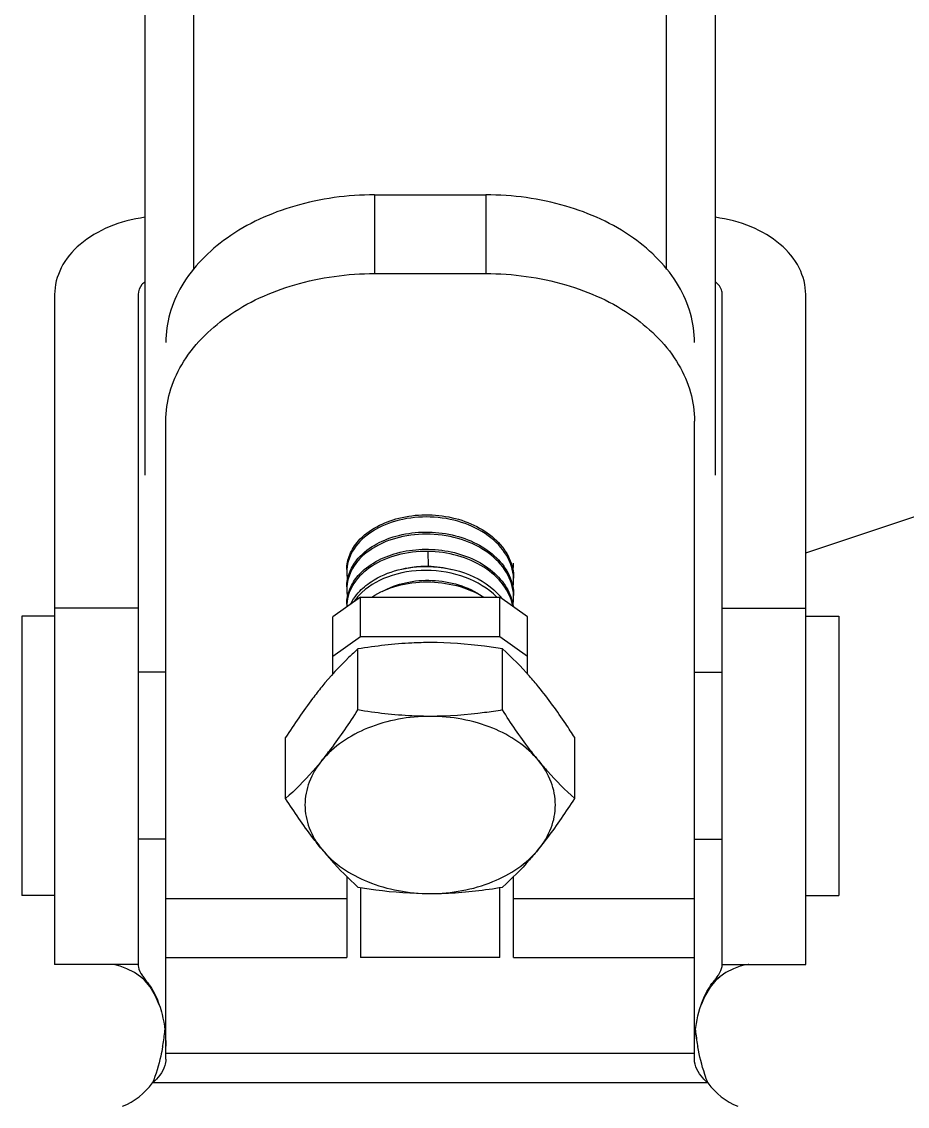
# Model space of a CAD drawing. Extents: x 1725261 to 1937680, y 860327 to 1571294.
# Drawn here: x 1854562 to 1855083, y 1228072 to 1228709 of the extents above; entities that cross this region are included whole.
import ezdxf

# ---------------------------------------------------------------- set-up
doc = ezdxf.new("R2010")
doc.units = 0
doc.header["$LTSCALE"] = 1000
doc.header["$MEASUREMENT"] = 0
doc.styles.get("Standard").update_dxf_attribs({"font": 'gbenor.shx', "bigfont": 'gbcbig.shx'})
doc.dimstyles.get("Standard").update_dxf_attribs({"dimtxt": 0.18, "dimasz": 0.18, "dimexe": 0.18, "dimexo": 0.0625, "dimgap": 0.09, "dimtad": 0, "dimtih": 1, "dimtoh": 1, "dimdec": 4, "dimzin": 0, "dimdsep": 46, "dimtxsty": 'Standard', "dimcen": 0.09, "dimadec": 0, "dimazin": 0, "dimtfac": 1, "dimtdec": 4, "dimtofl": 0, "dimtmove": 0, "dimatfit": 3, "dimfxl": 0, "dimtolj": 1, "dimtzin": 0, "dimarcsym": 0})

msp = doc.modelspace()

# ---------------------------------------------------------------- linework, layer by layer
for p, q in [((1854634.78, 1228442.38), (1854634.78, 1231012.75)), ((1854970.05, 1228442.38), (1854970.05, 1231012.75)), ((1854663.4, 1228563.26), (1854663.4, 1230728.3)), ((1854941.43, 1228563.26), (1854941.43, 1230728.3)), ((1854769.7, 1228607.17), (1854769.7, 1228560.91)), ((1854769.7, 1228607.17), (1854835.12, 1228607.17)), ((1854835.12, 1228607.17), (1854835.12, 1228560.91)), ((1854769.7, 1228560.91), (1854835.12, 1228560.91)), ((1854581.62, 1228548.53), (1854581.62, 1228154.91)), ((1854630.69, 1228548.53), (1854630.69, 1228154.91)), ((1854974.14, 1228154.91), (1854974.14, 1228548.53)), ((1855023.21, 1228154.91), (1855023.21, 1228548.53)), ((1854647.04, 1228099.2), (1854647.04, 1228474.18)), ((1854957.79, 1228099.2), (1854957.79, 1228474.18)), ((1854800.96, 1228397.65), (1854801.19, 1228388.98)), ((1854801.19, 1228388.98), (1854801.19, 1228388.79)), ((1854761.53, 1228370.75), (1854745.17, 1228359.18)), ((1854761.53, 1228347.62), (1854761.53, 1228370.75)), ((1854761.53, 1228370.75), (1854843.3, 1228370.75)), ((1854843.3, 1228347.62), (1854843.3, 1228370.75)), ((1854859.66, 1228359.18), (1854843.3, 1228370.75)), ((1854630.69, 1228364.31), (1854581.62, 1228364.31)), ((1854974.14, 1228364.31), (1855023.21, 1228364.31)), ((1854581.62, 1228359.67), (1854562.27, 1228359.67)), ((1854562.27, 1228359.67), (1854562.27, 1228195.49)), ((1854745.17, 1228325.59), (1854745.17, 1228359.18)), ((1854859.66, 1228325.59), (1854859.66, 1228359.18)), ((1855023.21, 1228359.67), (1855042.56, 1228359.67)), ((1855042.56, 1228359.67), (1855042.56, 1228195.49)), ((1854745.17, 1228336.05), (1854761.53, 1228347.62)), ((1854761.53, 1228347.62), (1854843.3, 1228347.62)), ((1854843.3, 1228347.62), (1854859.66, 1228336.05)), ((1854759.92, 1228304.46), (1854759.92, 1228340.32)), ((1854844.91, 1228304.46), (1854844.91, 1228340.32)), ((1854647.04, 1228326.64), (1854630.69, 1228326.64)), ((1854957.79, 1228326.64), (1854974.14, 1228326.64)), ((1854717.43, 1228252.42), (1854717.43, 1228288.28)), ((1854887.4, 1228252.42), (1854887.4, 1228288.28)), ((1854647.04, 1228228.51), (1854630.69, 1228228.51)), ((1854957.79, 1228228.51), (1854974.14, 1228228.51)), ((1854753.35, 1228206.57), (1854753.35, 1228159)), ((1854851.48, 1228159), (1854851.48, 1228206.57)), ((1854581.62, 1228195.49), (1854562.27, 1228195.49)), ((1854761.53, 1228200.14), (1854761.53, 1228159.02)), ((1854843.3, 1228159.02), (1854843.3, 1228200.14)), ((1855023.21, 1228195.49), (1855042.56, 1228195.49)), ((1854647.04, 1228193.73), (1854753.35, 1228193.73)), ((1854851.48, 1228193.73), (1854957.79, 1228193.73)), ((1854647.04, 1228159), (1854753.35, 1228159)), ((1854843.3, 1228159.02), (1854761.53, 1228159.02)), ((1854851.48, 1228159), (1854957.79, 1228159)), ((1854630.69, 1228154.91), (1854581.62, 1228154.91)), ((1854974.14, 1228154.91), (1855023.21, 1228154.91)), ((1854635.9, 1228144.81), (1854632.21, 1228147.61)), ((1854968.93, 1228144.81), (1854972.62, 1228147.61)), ((1854957.79, 1228102.65), (1854647.04, 1228102.65)), ((1854965.7, 1228085.3), (1854639.13, 1228085.3))]:
    msp.add_line(p, q)
for points in [[(1854632.21, 1228147.61), (1854628.52, 1228150.12), (1854624.04, 1228152.45), (1854620.16, 1228153.91), (1854617.25, 1228154.64), (1854615.51, 1228154.89), (1854615.07, 1228154.91)], [(1854989.76, 1228154.91), (1854989.32, 1228154.89), (1854987.58, 1228154.64), (1854984.66, 1228153.91), (1854980.79, 1228152.45), (1854976.31, 1228150.12), (1854972.62, 1228147.61)], [(1854643.11, 1228131.25), (1854641.02, 1228136.29), (1854637.81, 1228141.71), (1854634.48, 1228145.64), (1854632.22, 1228147.61)], [(1854972.61, 1228147.61), (1854970.31, 1228145.6), (1854966.99, 1228141.67), (1854963.8, 1228136.27), (1854961.71, 1228131.25)]]:
    msp.add_lwpolyline(points)
for centre, radius, start, end in [((1854775.63, 1228385.69), 22.28, 176.79531, 179.99774), ((1854775.96, 1228385.71), 22.61, 180.0486, 191.38893), ((1854800.14, 1228330.86), 58.13, 88.96287, 89.19864), ((1854800.14, 1228319.61), 69.18, 89.13991, 89.31671), ((1854824.38, 1228390.76), 27.1, 350.49826, 359.97077), ((1854824.38, 1228380.64), 27.1, 350.57751, 359.9713), ((1854824.67, 1228380.63), 26.81, 0.00153, 2.66808), ((1854775.63, 1228375.57), 22.28, 176.79481, 179.99775), ((1854775.95, 1228375.59), 22.6, 180.04798, 191.3296), ((1854775.63, 1228365.45), 22.28, 176.79416, 179.99777), ((1854815.78, 1228347.14), 36.87, 37.51951, 40.62392), ((1854824.38, 1228370.52), 27.1, 350.53849, 359.97102), ((1854824.67, 1228370.51), 26.81, 0.00154, 2.66785), ((1854775.57, 1228365.45), 22.22, 180.00024, 181.15233), ((1854657.46, 1228164.86), 29.33, 213.78825, 214.18873), ((1854947.37, 1228164.86), 29.33, 325.81127, 326.21175), ((1854523.65, 1228128.65), 123.45, 350.02794, 354.2434), ((1855081.17, 1228128.65), 123.44, 185.75095, 189.97214), ((1854522.29, 1228128.86), 124.83, 349.72994, 350.04434), ((1855082.54, 1228128.86), 124.83, 189.95566, 190.27006), ((1854606.15, 1228109.48), 40.89, 292.02431, 323.74846), ((1854998.68, 1228109.48), 40.89, 216.25154, 247.97569)]:
    msp.add_arc(centre, radius, start, end)
for points, knots in [([(1854769.7, 1228607.17), (1854753.9, 1228607.17), (1854723.24, 1228603.02), (1854683.08, 1228584.97), (1854658.61, 1228560.47), (1854648.7, 1228537.79), (1854647.04, 1228526.13), (1854647.04, 1228520.44)], [0, 0, 0, 0, 0.287429, 0.554303, 0.789052, 0.896403, 1, 1, 1, 1]), ([(1854957.79, 1228520.44), (1854957.79, 1228526.13), (1854956.13, 1228537.79), (1854946.22, 1228560.47), (1854921.74, 1228584.97), (1854881.59, 1228603.02), (1854850.93, 1228607.17), (1854835.12, 1228607.17)], [0, 0, 0, 0, 0.103597, 0.210948, 0.445697, 0.712571, 1, 1, 1, 1]), ([(1854634.75, 1228593.97), (1854627.56, 1228592.99), (1854613.91, 1228589.46), (1854596.52, 1228579.34), (1854584.6, 1228565.33), (1854581.62, 1228553.91), (1854581.62, 1228548.53)], [0, 0, 0, 0, 0.287892, 0.552013, 0.786654, 1, 1, 1, 1]), ([(1855023.21, 1228548.53), (1855023.21, 1228553.91), (1855020.23, 1228565.33), (1855008.3, 1228579.34), (1854990.92, 1228589.46), (1854977.27, 1228592.99), (1854970.08, 1228593.97)], [0, 0, 0, 0, 0.213346, 0.447987, 0.712108, 1, 1, 1, 1]), ([(1854647.04, 1228474.18), (1854647.04, 1228479.87), (1854648.7, 1228491.53), (1854658.61, 1228514.22), (1854683.08, 1228538.71), (1854723.24, 1228556.76), (1854753.9, 1228560.91), (1854769.7, 1228560.91)], [0, 0, 0, 0, 0.103597, 0.210948, 0.445697, 0.712571, 1, 1, 1, 1]), ([(1854835.12, 1228560.91), (1854850.93, 1228560.91), (1854881.59, 1228556.76), (1854921.74, 1228538.71), (1854946.22, 1228514.22), (1854956.13, 1228491.53), (1854957.79, 1228479.87), (1854957.79, 1228474.18)], [0, 0, 0, 0, 0.287429, 0.554303, 0.789052, 0.896403, 1, 1, 1, 1]), ([(1854634.69, 1228556.11), (1854634.07, 1228555.61), (1854631.97, 1228553.61), (1854630.69, 1228550.64), (1854630.69, 1228548.53)], [0, 0, 0, 0, 0.274002, 1, 1, 1, 1]), ([(1854974.14, 1228548.53), (1854974.14, 1228549.22), (1854973.78, 1228552.15), (1854971.86, 1228554.71), (1854970.14, 1228556.11)], [0, 0, 0, 0, 0.236834, 1, 1, 1, 1]), ([(1854851.45, 1228381.88), (1854851.23, 1228386.59), (1854847.96, 1228396.5), (1854836.57, 1228408.01), (1854820.76, 1228415.62), (1854802.58, 1228418.67), (1854784.4, 1228416.9), (1854768.57, 1228410.6), (1854757.06, 1228400.44), (1854753.63, 1228391.25), (1854753.38, 1228386.93)], [0, 0, 0, 0, 0.109411, 0.23076, 0.366309, 0.510386, 0.653207, 0.784895, 0.899597, 1, 1, 1, 1]), ([(1854760.17, 1228403.74), (1854766.21, 1228410.57), (1854780.06, 1228417.42), (1854799.57, 1228419.74), (1854815.31, 1228418.1), (1854829.77, 1228413.01), (1854841.59, 1228404.86), (1854849.54, 1228394.21), (1854851.48, 1228385.86), (1854851.48, 1228381.89)], [0, 0, 0, 0, 0.241317, 0.379461, 0.520014, 0.655792, 0.781306, 0.894819, 1, 1, 1, 1]), ([(1854851.45, 1228371.76), (1854851.23, 1228376.47), (1854847.96, 1228386.38), (1854836.57, 1228397.89), (1854820.76, 1228405.51), (1854802.58, 1228408.55), (1854784.4, 1228406.79), (1854768.57, 1228400.48), (1854757.06, 1228390.32), (1854753.63, 1228381.13), (1854753.38, 1228376.81)], [0, 0, 0, 0, 0.109411, 0.23076, 0.366314, 0.510391, 0.653213, 0.784895, 0.899597, 1, 1, 1, 1]), ([(1854760.16, 1228393.61), (1854766.2, 1228400.45), (1854780.05, 1228407.29), (1854799.56, 1228409.62), (1854815.31, 1228407.98), (1854829.77, 1228402.89), (1854841.59, 1228394.74), (1854849.54, 1228384.09), (1854851.48, 1228375.74), (1854851.48, 1228371.77)], [0, 0, 0, 0, 0.241302, 0.379446, 0.520006, 0.655788, 0.781304, 0.89482, 1, 1, 1, 1]), ([(1854753.35, 1228386.95), (1854753.35, 1228389.91), (1854754.63, 1228396.11), (1854758.07, 1228401.36), (1854760.17, 1228403.74)], [0, 0, 0, 0, 0.48237, 1, 1, 1, 1]), ([(1854760.16, 1228383.49), (1854765.95, 1228390.04), (1854779.07, 1228396.76), (1854797.74, 1228399.42), (1854812.94, 1228398.3), (1854827.16, 1228393.95), (1854839.17, 1228386.68), (1854847.82, 1228376.98), (1854850.71, 1228369.13), (1854851.23, 1228365.28)], [0, 0, 0, 0, 0.238806, 0.375378, 0.515068, 0.651187, 0.778286, 0.893865, 1, 1, 1, 1]), ([(1854753.35, 1228376.83), (1854753.35, 1228379.79), (1854754.63, 1228385.98), (1854758.06, 1228391.23), (1854760.16, 1228393.61)], [0, 0, 0, 0, 0.482394, 1, 1, 1, 1]), ([(1854800.96, 1228397.65), (1854794.95, 1228397.72), (1854783.32, 1228396.37), (1854768, 1228389.97), (1854756.91, 1228379.9), (1854753.62, 1228370.93), (1854753.38, 1228366.69)], [0, 0, 0, 0, 0.291821, 0.560232, 0.794326, 1, 1, 1, 1]), ([(1854851, 1228365.41), (1854850.14, 1228369.92), (1854845.82, 1228379.04), (1854834.03, 1228389.32), (1854818.5, 1228395.96), (1854806.89, 1228397.58), (1854800.96, 1228397.65)], [0, 0, 0, 0, 0.215857, 0.456017, 0.721227, 1, 1, 1, 1]), ([(1854760.15, 1228373.36), (1854762.35, 1228375.85), (1854773.82, 1228385.46), (1854789.49, 1228388.93), (1854800.96, 1228388.79)], [0, 0, 0, 0, 0.224306, 1, 1, 1, 1]), ([(1854841.56, 1228370.81), (1854836.46, 1228375.93), (1854823, 1228383.87), (1854800.19, 1228387.75), (1854777.89, 1228384.29), (1854765.04, 1228376.67), (1854760.52, 1228371.77)], [0, 0, 0, 0, 0.245715, 0.512956, 0.773315, 1, 1, 1, 1]), ([(1854786.99, 1228387.45), (1854788.11, 1228387.72), (1854792.7, 1228388.68), (1854797.42, 1228389.04), (1854800.95, 1228388.99)], [0, 0, 0, 0, 0.245441, 1, 1, 1, 1]), ([(1854801.18, 1228388.79), (1854809.43, 1228388.66), (1854825.2, 1228385.72), (1854838.92, 1228376.8), (1854843.77, 1228371.15)], [0, 0, 0, 0, 0.525716, 1, 1, 1, 1]), ([(1854753.35, 1228366.71), (1854753.35, 1228369.67), (1854754.63, 1228375.86), (1854758.06, 1228381.11), (1854760.16, 1228383.49)], [0, 0, 0, 0, 0.482388, 1, 1, 1, 1]), ([(1854768.16, 1228370.84), (1854772.7, 1228373.8), (1854783.34, 1228378.28), (1854806.07, 1228381.19), (1854824.13, 1228376.84), (1854833.9, 1228370.75)], [0, 0, 0, 0, 0.237857, 0.495496, 1, 1, 1, 1]), ([(1854774.12, 1228373.99), (1854778.36, 1228376.45), (1854788.12, 1228380.02), (1854808.61, 1228381.73), (1854824.6, 1228377.15), (1854833.06, 1228371.32)], [0, 0, 0, 0, 0.239537, 0.497847, 1, 1, 1, 1]), ([(1854755.72, 1228366.74), (1854756, 1228367.32), (1854757.24, 1228369.68), (1854758.82, 1228371.85), (1854760.15, 1228373.36)], [0, 0, 0, 0, 0.243018, 1, 1, 1, 1]), ([(1854802.41, 1228344.08), (1854798.84, 1228344.08), (1854784.61, 1228343.73), (1854770.43, 1228342.05), (1854759.92, 1228340.32)], [0, 0, 0, 0, 0.251248, 1, 1, 1, 1]), ([(1854844.91, 1228340.32), (1854841.42, 1228340.9), (1854827.35, 1228343.01), (1854813.1, 1228344.08), (1854802.41, 1228344.08)], [0, 0, 0, 0, 0.248681, 1, 1, 1, 1]), ([(1854759.92, 1228340.32), (1854758.14, 1228338.73), (1854750.61, 1228331.75), (1854743.66, 1228324.16), (1854738.68, 1228318.05)], [0, 0, 0, 0, 0.2325, 1, 1, 1, 1]), ([(1854866.15, 1228318.05), (1854864.41, 1228320.19), (1854857.77, 1228328.02), (1854850.5, 1228335.32), (1854844.91, 1228340.32)], [0, 0, 0, 0, 0.268858, 1, 1, 1, 1]), ([(1854738.68, 1228318.05), (1854736.85, 1228315.81), (1854729.32, 1228306.21), (1854722.47, 1228296.1), (1854717.43, 1228288.28)], [0, 0, 0, 0, 0.237123, 1, 1, 1, 1]), ([(1854887.4, 1228288.28), (1854885.67, 1228290.96), (1854878.99, 1228301.16), (1854871.85, 1228311.08), (1854866.15, 1228318.05)], [0, 0, 0, 0, 0.261287, 1, 1, 1, 1]), ([(1854738.68, 1228274.69), (1854740.51, 1228276.93), (1854748.03, 1228286.53), (1854754.89, 1228296.64), (1854759.92, 1228304.46)], [0, 0, 0, 0, 0.237123, 1, 1, 1, 1]), ([(1854802.41, 1228300.71), (1854798.84, 1228300.71), (1854784.61, 1228301.05), (1854770.43, 1228302.73), (1854759.92, 1228304.46)], [0, 0, 0, 0, 0.251248, 1, 1, 1, 1]), ([(1854844.91, 1228304.46), (1854841.42, 1228303.89), (1854827.35, 1228301.78), (1854813.1, 1228300.71), (1854802.41, 1228300.71)], [0, 0, 0, 0, 0.248681, 1, 1, 1, 1]), ([(1854866.15, 1228274.69), (1854864.32, 1228276.93), (1854856.8, 1228286.53), (1854849.94, 1228296.64), (1854844.91, 1228304.46)], [0, 0, 0, 0, 0.237123, 1, 1, 1, 1]), ([(1854802.41, 1228300.71), (1854789.93, 1228300.71), (1854766.25, 1228296.64), (1854745.63, 1228283.21), (1854738.68, 1228274.69)], [0, 0, 0, 0, 0.531659, 1, 1, 1, 1]), ([(1854866.15, 1228274.69), (1854859.2, 1228283.21), (1854838.58, 1228296.64), (1854814.9, 1228300.71), (1854802.41, 1228300.71)], [0, 0, 0, 0, 0.468341, 1, 1, 1, 1]), ([(1854738.68, 1228274.69), (1854736.93, 1228272.55), (1854730.29, 1228264.72), (1854723.02, 1228257.43), (1854717.43, 1228252.42)], [0, 0, 0, 0, 0.268858, 1, 1, 1, 1]), ([(1854738.68, 1228274.69), (1854735.61, 1228270.93), (1854730.64, 1228262.71), (1854727.93, 1228248.67), (1854730.64, 1228234.62), (1854735.61, 1228226.4), (1854738.68, 1228222.65)], [0, 0, 0, 0, 0.257487, 0.5, 0.742513, 1, 1, 1, 1]), ([(1854866.15, 1228274.69), (1854867.9, 1228272.55), (1854874.54, 1228264.72), (1854881.81, 1228257.43), (1854887.4, 1228252.42)], [0, 0, 0, 0, 0.268858, 1, 1, 1, 1]), ([(1854866.15, 1228222.65), (1854869.22, 1228226.4), (1854874.19, 1228234.62), (1854876.9, 1228248.67), (1854874.19, 1228262.71), (1854869.22, 1228270.93), (1854866.15, 1228274.69)], [0, 0, 0, 0, 0.257487, 0.5, 0.742513, 1, 1, 1, 1]), ([(1854738.68, 1228222.65), (1854736.85, 1228224.89), (1854729.32, 1228234.49), (1854722.47, 1228244.59), (1854717.43, 1228252.42)], [0, 0, 0, 0, 0.237123, 1, 1, 1, 1]), ([(1854866.15, 1228222.65), (1854867.98, 1228224.89), (1854875.51, 1228234.49), (1854882.36, 1228244.59), (1854887.4, 1228252.42)], [0, 0, 0, 0, 0.237123, 1, 1, 1, 1]), ([(1854738.68, 1228222.65), (1854740.42, 1228220.51), (1854747.06, 1228212.68), (1854754.33, 1228205.38), (1854759.92, 1228200.38)], [0, 0, 0, 0, 0.268858, 1, 1, 1, 1]), ([(1854738.68, 1228222.65), (1854745.63, 1228214.13), (1854766.25, 1228200.69), (1854789.93, 1228196.62), (1854802.41, 1228196.62)], [0, 0, 0, 0, 0.468341, 1, 1, 1, 1]), ([(1854802.41, 1228196.62), (1854814.9, 1228196.62), (1854838.58, 1228200.69), (1854859.2, 1228214.13), (1854866.15, 1228222.65)], [0, 0, 0, 0, 0.531659, 1, 1, 1, 1]), ([(1854866.15, 1228222.65), (1854864.41, 1228220.51), (1854857.77, 1228212.68), (1854850.5, 1228205.38), (1854844.91, 1228200.38)], [0, 0, 0, 0, 0.268858, 1, 1, 1, 1]), ([(1854759.92, 1228200.38), (1854763.41, 1228199.8), (1854777.48, 1228197.69), (1854791.73, 1228196.62), (1854802.41, 1228196.62)], [0, 0, 0, 0, 0.248681, 1, 1, 1, 1]), ([(1854802.41, 1228196.62), (1854805.99, 1228196.62), (1854820.22, 1228196.97), (1854834.39, 1228198.65), (1854844.91, 1228200.38)], [0, 0, 0, 0, 0.251248, 1, 1, 1, 1]), ([(1854630.69, 1228154.91), (1854630.69, 1228154.41), (1854630.93, 1228152.11), (1854632.09, 1228150.03), (1854633.08, 1228148.55)], [0, 0, 0, 0, 0.222245, 1, 1, 1, 1]), ([(1854971.75, 1228148.55), (1854972.12, 1228149.1), (1854973.32, 1228151.03), (1854974.14, 1228153.29), (1854974.14, 1228154.91)], [0, 0, 0, 0, 0.289589, 1, 1, 1, 1]), ([(1854633.19, 1228148.38), (1854633.39, 1228148.1), (1854634.25, 1228146.87), (1854635.18, 1228145.7), (1854635.9, 1228144.81)], [0, 0, 0, 0, 0.231104, 1, 1, 1, 1]), ([(1854635.9, 1228144.81), (1854636.58, 1228143.97), (1854639.6, 1228139.8), (1854641.77, 1228135.07), (1854643.11, 1228131.25)], [0, 0, 0, 0, 0.210146, 1, 1, 1, 1]), ([(1854961.71, 1228131.25), (1854962.2, 1228132.63), (1854964.07, 1228137.41), (1854966.61, 1228141.96), (1854968.93, 1228144.81)], [0, 0, 0, 0, 0.285604, 1, 1, 1, 1]), ([(1854968.93, 1228144.81), (1854969.18, 1228145.12), (1854970.12, 1228146.28), (1854971.02, 1228147.48), (1854971.63, 1228148.38)], [0, 0, 0, 0, 0.26918, 1, 1, 1, 1]), ([(1854643.11, 1228131.25), (1854643.76, 1228129.39), (1854646.1, 1228121.52), (1854647.04, 1228113.25), (1854647.04, 1228107.01)], [0, 0, 0, 0, 0.239548, 1, 1, 1, 1]), ([(1854957.79, 1228107.01), (1854957.79, 1228109.13), (1854958.11, 1228117.32), (1854959.7, 1228125.5), (1854961.71, 1228131.25)], [0, 0, 0, 0, 0.257456, 1, 1, 1, 1]), ([(1854645.12, 1228106.6), (1854644.78, 1228104.75), (1854643.3, 1228097.52), (1854641.17, 1228090.41), (1854639.13, 1228085.3)], [0, 0, 0, 0, 0.255037, 1, 1, 1, 1]), ([(1854965.7, 1228085.3), (1854965.04, 1228086.96), (1854962.5, 1228093.9), (1854960.71, 1228101.1), (1854959.71, 1228106.6)], [0, 0, 0, 0, 0.242689, 1, 1, 1, 1]), ([(1854647.04, 1228099.2), (1854647.04, 1228097.94), (1854646.05, 1228092.51), (1854642.34, 1228087.97), (1854639.13, 1228085.3)], [0, 0, 0, 0, 0.231026, 1, 1, 1, 1]), ([(1854965.7, 1228085.3), (1854964.6, 1228086.22), (1854960.73, 1228089.93), (1854957.79, 1228095.23), (1854957.79, 1228099.2)], [0, 0, 0, 0, 0.266, 1, 1, 1, 1])]:
    msp.add_open_spline(points, degree=3, knots=knots)
for points in [[(1854801.19, 1228388.98), (1854805.89, 1228388.9), (1854810.61, 1228388.25), (1854815.15, 1228387.03)], [(1854760.52, 1228371.77), (1854759.49, 1228370.65), (1854758.54, 1228369.46), (1854757.68, 1228368.2)]]:
    msp.add_open_spline(points, degree=3)

# ---------------------------------------------------------------- leaders
msp.add_leader([(1855023.21, 1228396.72), (1855902.35, 1228690.67)], dimstyle='Standard', override={"dimgap": 20})

doc.saveas('drawing.dxf')
